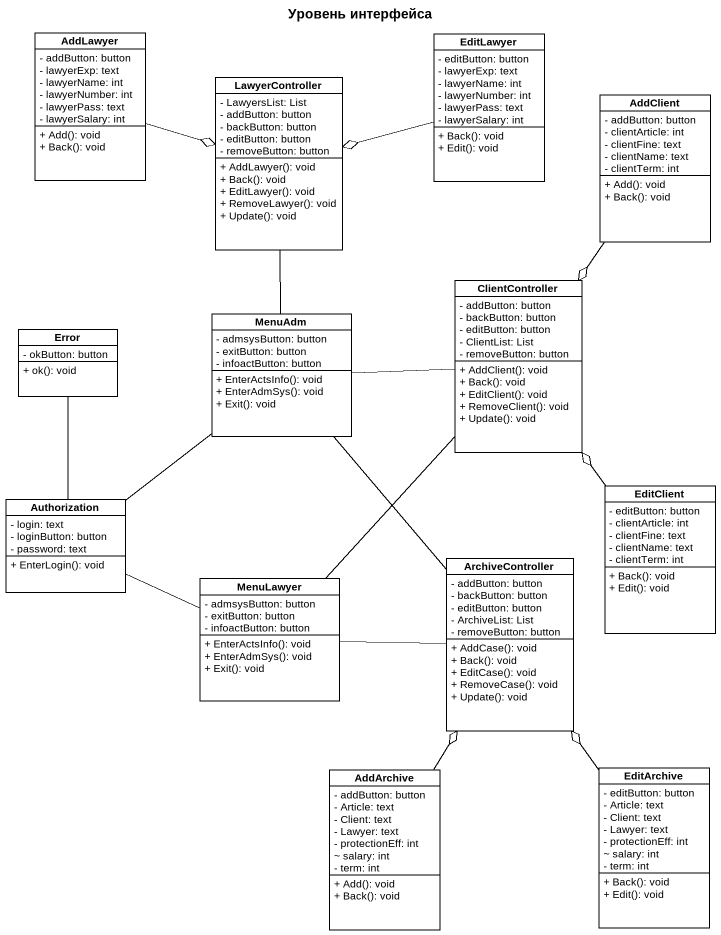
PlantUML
@startuml
title Уровень интерфейса
hide circle
hide empty members
skinparam classAttributeIconSize 0
class AddLawyer {
  - addButton: button
  - lawyerExp: text
  - lawyerName: int
  - lawyerNumber: int
  - lawyerPass: text
  - lawyerSalary: int
  + Add(): void
  + Back(): void
}
class EditLawyer {
  - editButton: button
  - lawyerExp: text
  - lawyerName: int
  - lawyerNumber: int
  - lawyerPass: text
  - lawyerSalary: int
  + Back(): void
  + Edit(): void
}
class LawyerController {
  - LawyersList: List
  - addButton: button
  - backButton: button
  - editButton: button
  - removeButton: button
  + AddLawyer(): void
  + Back(): void
  + EditLawyer(): void
  + RemoveLawyer(): void
  + Update(): void
}
class AddClient {
  - addButton: button
  - clientArticle: int
  - clientFine: text
  - clientName: text
  - clientTerm: int
  + Add(): void
  + Back(): void
}
class ClientController {
  - addButton: button
  - backButton: button
  - editButton: button
  - ClientList: List
  - removeButton: button
  + AddClient(): void
  + Back(): void
  + EditClient(): void
  + RemoveClient(): void
  + Update(): void
}
class Error {
  - okButton: button
  + ok(): void
}
class MenuAdm {
  - admsysButton: button
  - exitButton: button
  - infoactButton: button
  + EnterActsInfo(): void
  + EnterAdmSys(): void
  + Exit(): void
}
class Authorization {
  - login: text
  - loginButton: button
  - password: text
  + EnterLogin(): void
}
class EditClient {
  - editButton: button
  - clientArticle: int
  - clientFine: text
  - clientName: text
  - clientTerm: int
  + Back(): void
  + Edit(): void
}
class ArchiveController {
  - addButton: button
  - backButton: button
  - editButton: button
  - ArchiveList: List
  - removeButton: button
  + AddCase(): void
  + Back(): void
  + EditCase(): void
  + RemoveCase(): void
  + Update(): void
}
class MenuLawyer {
  - admsysButton: button
  - exitButton: button
  - infoactButton: button
  + EnterActsInfo(): void
  + EnterAdmSys(): void
  + Exit(): void
}
class AddArchive {
  - addButton: button
  - Article: text
  - Client: text
  - Lawyer: text
  - protectionEff: int
  ~ salary: int
  - term: int
  + Add(): void
  + Back(): void
}
class EditArchive {
  - editButton: button
  - Article: text
  - Client: text
  - Lawyer: text
  - protectionEff: int
  ~ salary: int
  - term: int
  + Back(): void
  + Edit(): void
}
AddLawyer -right-o LawyerController
EditLawyer -left-o LawyerController
AddClient --o ClientController
MenuAdm -up- LawyerController
MenuAdm -right- ClientController
MenuAdm -- Authorization
MenuAdm -- ArchiveController
Authorization -up- Error
Authorization -right- MenuLawyer
EditClient -up-o ClientController
MenuLawyer -up- ClientController
MenuLawyer -right- ArchiveController
AddArchive -up-o ArchiveController
EditArchive -up-o ArchiveController
@enduml
